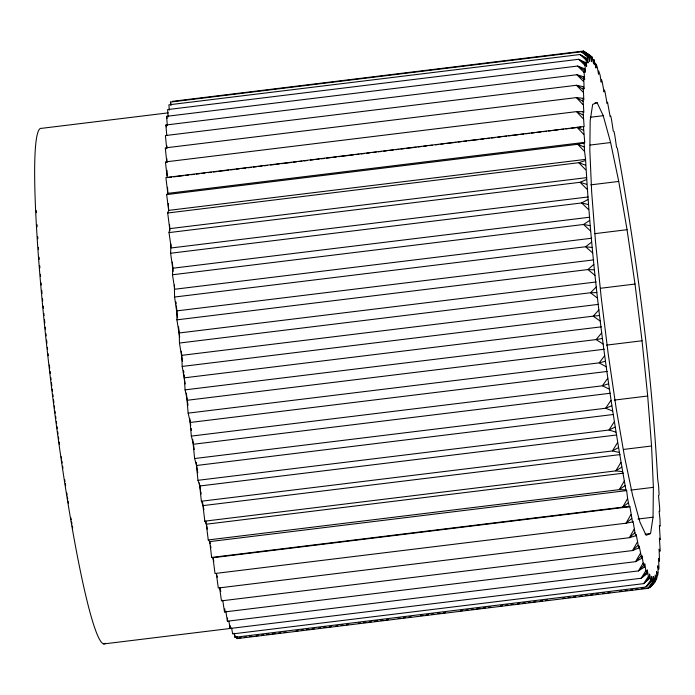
<?xml version="1.0" encoding="UTF-8"?>
<svg xmlns="http://www.w3.org/2000/svg" width="695" height="695" viewBox="0 0 695 695"><rect width="100%" height="100%" fill="white"/><g stroke="black" fill="none" stroke-linecap="round" stroke-linejoin="round"><path stroke-width="1.04" d="M231.583 627.898L232.651 633.918L643.692 583.635L649.564 578.509L649.564 574.061L650.728 580.203L651.78 581.324L646.011 586.997L234.971 637.289L234.198 633.215M167.217 177.668L165.436 161.918L576.476 111.634L583.088 111.669L583.826 112.434L583.001 98.325L576.32 97.613L165.28 147.896L166.809 162.404M583.001 98.325L583.817 99.776L583.209 86.667L576.459 85.276L165.419 135.568L166.713 148.756M597.109 102.669L592.661 104.398L590.177 120.748L589.838 150.607L591.662 191.942L595.528 241.938L601.175 297.173L608.212 353.903L616.161 408.252L624.484 456.511L632.606 495.405L639.982 522.266L646.107 535.28L650.555 533.552L653.039 517.202L653.378 487.343L651.554 446.008L647.688 396.011L642.041 340.776L635.004 284.046L627.055 229.697L618.732 181.438L610.61 142.545L603.234 115.683L597.109 102.669L594.955 102.93M166.956 147.905L166.991 145.985M177.616 317.876L174.575 297.034L174.367 284.993M205.911 521.146L208.248 539.946L209.742 541.605L211.654 557.433L212.991 557.711L215.016 573.497L626.047 523.205L632.502 521.936L629.905 506.707L629.227 506.568L627.611 498.55L626.655 490.592L625.9 489.767C606.405 380.808 591.671 269.808 585.572 159.381L584.565 151.449L584.13 142.97L584.712 142.345L583.461 126.586L165.897 177.529L167.799 193.358L166.652 194.6L168.659 210.385L167.695 213L169.945 230.749M230.201 625.674L230.123 628.549L228.881 621.13M594.433 63.341L596.075 64.227L595.98 68.084L594.208 60.248L593.652 59.44L593.652 63.888L591.932 56.947L585.468 52.386L592.488 57.755M103.633 643.944L641.164 578.257L647.141 573.722L647.245 569.865L648.409 576.424L649.564 578.509M583.209 86.667L584.095 88.795L583.713 76.771L576.893 74.73L165.862 125.022L166.809 135.577M591.671 238.237L174.758 289.242L172.473 274.777L172.864 268.218L172.343 262.058M647.141 573.722L645.881 570.682L644.717 563.758L644.517 566.998L638.444 570.916L227.404 621.208L227.604 617.985M583.713 76.771L584.66 79.56L584.078 72.41L584.504 68.727L577.632 66.051L166.591 116.334L167.339 125.482M173.133 271.337L170.614 253.241L170.909 244.032M644.517 566.998L643.17 563.028L642.024 555.792L641.72 558.38L635.543 561.664L224.511 611.956L224.867 608.863M584.504 68.727L585.503 72.15L585.016 65.33L585.572 62.576L578.657 59.292L167.617 109.584L168.147 116.89M588.109 196.954L171.205 247.959L169.024 232.599L169.797 228.638L169.528 224.502M219.568 587.57L221.462 600.854L632.502 550.57L638.766 547.947L639.165 546.018L641.72 558.38M585.572 62.576L586.623 66.616L586.224 60.178L586.919 58.38L579.96 54.523L168.92 104.815L169.25 110.149M656.262 576.72L657.644 575.373L658.2 572.619L657.713 565.799L658.721 569.231L658.964 567.615L658.556 558.389L659.503 561.178L659.121 549.154L660.007 551.283L660.111 548.763L659.399 538.173L660.215 539.624L659.39 525.516L660.128 526.28L659.981 519.2L659.095 511.294L659.755 511.364L659.642 507.637L658.513 495.605L659.086 494.979L658.651 486.5L657.644 478.568C651.545 368.142 636.811 257.141 617.316 148.183L616.561 147.357L614.788 135.221L613.989 131.39L613.311 131.242L611.496 119.479L610.714 116.013L610.132 116.569L607.526 102.182L607.03 103.425L605.18 92.661L604.45 90.002L604.051 91.931L602.191 81.784L601.496 79.569L601.192 82.158L600.046 74.921L598.699 70.951L598.499 74.191L597.335 67.267L596.075 64.227M216.319 573.436L218.291 588.005L629.322 537.713L635.69 535.767L636.186 534.524L638.766 547.947M630.912 514.63L626.047 523.205L631.72 518.47M634.144 529.225L629.322 537.713L634.935 532.691L633.084 521.38L632.502 521.936M586.919 58.38L588.013 63.002L587.709 56.999L588.526 56.173L589.655 61.334L589.447 55.808L583.383 51.056L172.343 101.348M627.611 498.55L622.694 507.142L211.654 557.433M637.28 542.222L632.502 550.57L638.045 545.297M647.783 587.874L649.929 587.614L655.133 581.611L655.203 574.947L656.297 579.569L652.197 584.104M656.297 579.569L656.992 577.771L656.593 571.333L657.644 575.373M624.266 481.096L619.288 489.654L208.248 539.946M640.295 553.515L635.543 561.664L641.025 556.174M620.896 462.41L615.848 470.88L204.816 521.163L202.497 501.738M643.17 563.028L638.444 570.916L643.865 565.244M617.534 442.637L612.417 450.942L201.376 501.234L199.378 482.938M645.881 570.682L641.164 578.257L646.532 572.437M614.206 421.917L609.002 430.014L197.962 480.306L196.138 462.323M648.409 576.424L643.692 583.635L649.008 577.701M610.931 400.416L605.649 408.243L194.609 458.535L192.715 439.327M650.728 580.203L646.011 586.997L651.284 581.003M607.734 378.297L602.365 385.803L191.325 436.095L189.778 418.433M651.78 581.324L651.684 576.32L652.831 581.993L648.096 588.326L237.056 638.618L236.639 636.568M604.65 355.727L599.177 362.86L188.145 413.143L186.408 393.135M653.335 582.497L652.119 584.069L656.028 579.656M655.133 581.611L649.929 587.614L655.507 580.951M601.688 332.87L596.128 339.577L185.087 389.869L184.097 374.761M653.769 582.141L648.096 588.326L653.769 582.141L653.561 576.615L654.69 581.776M598.882 309.918L593.217 316.156L182.186 366.439L185.235 383.961M596.249 287.026L590.489 292.751L179.449 343.043L182.49 361.478M593.808 264.378L587.944 269.564L176.904 319.848L179.675 337.032M591.575 242.147L585.616 246.751L174.575 297.034M628.428 502.728L622.694 507.142L629.227 506.568M625.092 485.588L619.288 489.654L625.9 489.767M589.577 220.506L583.513 224.485L172.473 274.777M621.721 467.179L615.848 470.88L622.538 471.662M618.35 447.641L612.417 450.942L619.176 452.402M587.822 199.604L581.654 202.957L170.614 253.241M615.005 427.121L609.002 430.014L615.822 432.125M586.319 179.623L580.056 182.307L169.024 232.599M611.713 405.784L605.649 408.243L612.521 410.98M589.447 55.808L590.385 55.956L591.541 61.629L591.436 56.625L585.468 52.386M608.499 383.779L602.365 385.803L609.28 389.139M585.086 160.693L578.735 162.708L167.695 213M605.38 361.287L599.177 362.86L606.144 366.769M584.13 142.97L577.693 144.308L166.652 194.6M602.383 338.474L596.128 339.577L603.112 344.034M170.649 105.049L170.501 102.061L581.541 51.769L588.526 56.173M168.277 112.842L41.526 128.349A259.73 21.041 83 0 0 52.342 393.995A259.73 21.041 83 0 0 105.397 643.257M590.307 117.264L603.234 115.683M168.294 177.529L171.526 177.138M173.68 176.877L183.376 175.687M185.53 175.427L188.762 175.027M190.916 174.766L194.148 174.367M196.303 174.106L199.535 173.715M201.689 173.446L204.921 173.055M208.153 172.655L211.384 172.264M213.539 171.995L216.771 171.604M218.925 171.335L228.62 170.153M230.775 169.893L234.007 169.493M236.161 169.233L239.393 168.833M241.547 168.572L245.856 168.042M248.011 167.782L251.243 167.382M253.397 167.121L256.629 166.722M258.783 166.461L262.015 166.07M264.169 165.801L267.401 165.41M270.633 165.01L273.865 164.619M276.019 164.35L279.251 163.959M281.406 163.69L291.101 162.508M293.255 162.248L296.487 161.848M298.642 161.588L301.873 161.188M304.028 160.927L307.26 160.528M310.491 160.137L313.723 159.737M315.878 159.476L319.109 159.077M321.264 158.816L324.504 158.425M326.659 158.156L330.968 157.635M333.122 157.365L336.354 156.974M338.508 156.705L353.59 154.863M355.744 154.603L358.976 154.203M361.131 153.942L364.362 153.543M366.517 153.282L369.749 152.883M372.98 152.492L376.212 152.092M378.367 151.831L381.598 151.44M383.753 151.171L386.985 150.78M389.139 150.511L393.448 149.99M395.603 149.72L398.834 149.329M400.989 149.06L404.221 148.669M406.375 148.409L416.07 147.218M418.225 146.958L421.457 146.558M423.611 146.298L426.843 145.898M428.997 145.637L432.229 145.238M435.461 144.847L438.693 144.447M440.847 144.186L444.079 143.796M446.233 143.526L455.929 142.345M458.083 142.075L461.315 141.684M463.469 141.424L466.701 141.024M468.856 140.764L478.551 139.573M480.705 139.313L483.937 138.913M486.092 138.653L489.323 138.253M491.478 137.992L494.71 137.601M497.941 137.202L501.173 136.811M503.328 136.541L506.559 136.15M508.714 135.881L518.409 134.7M520.564 134.43L523.795 134.039M525.95 133.779L529.182 133.379M531.336 133.119L534.568 132.719M536.722 132.458L541.031 131.928M543.186 131.668L546.418 131.268M548.572 131.008L551.804 130.608M553.958 130.347L558.267 129.817M560.422 129.557L563.654 129.166M565.808 128.896L569.04 128.505M571.194 128.236L580.898 127.055M584.712 142.345L167.799 193.358L167.547 187.311M590.142 145.055L610.61 142.545M585.572 159.381L168.659 210.385L168.294 203.609M169.797 228.638L586.71 177.633M590.724 184.861L618.732 181.438M172.864 268.218L589.768 217.205M594.738 233.659L627.055 229.697M176.904 319.848L176.886 310.882L593.799 259.878M179.449 343.043L179.232 332.974L596.136 281.97M600.532 288.269L635.004 284.046M182.186 366.439L181.76 355.345L598.673 304.341M184.47 377.828L601.384 326.824M606.492 345.12L642.041 340.776M185.087 389.869L187.329 400.259L604.242 349.246M188.145 413.143L190.326 422.456L607.239 371.443M191.325 436.095L193.427 444.244L610.34 393.24M614.284 400.103L647.688 396.011M194.609 458.535L196.624 465.476L613.529 414.472M197.962 480.306L199.873 485.979L616.778 434.974M623.537 449.43L651.554 446.008M201.376 501.234L203.157 505.604L620.07 454.591M204.816 521.163L206.458 524.186L623.372 473.182M626.655 490.592L209.742 541.605L210.151 543.672M630.756 490.105L653.378 487.343M629.905 506.707L212.991 557.711L213.791 561.499M637.958 519.043L653.039 517.202M645.168 534.212L650.555 533.552M238.898 637.906L241.043 637.636M244.275 637.245L246.43 636.985M249.653 636.585L251.807 636.325M256.108 635.795L258.262 635.534M261.494 635.134L263.64 634.874M266.871 634.483L269.026 634.214M272.249 633.823L275.481 633.423M278.704 633.032L280.858 632.771M284.09 632.372L286.236 632.111M295.922 630.93L298.077 630.66M301.3 630.269L303.454 630M306.686 629.609L308.832 629.349M312.064 628.949L314.218 628.688M318.519 628.158L320.673 627.898M323.896 627.507L326.051 627.238M329.282 626.847L331.428 626.577M335.737 626.056L337.892 625.795M341.115 625.396L343.269 625.135M346.492 624.736L348.647 624.475M358.333 623.293L360.488 623.024M363.711 622.633L365.865 622.372M369.088 621.973L371.243 621.712M374.475 621.313L377.698 620.922M380.93 620.522L383.084 620.261M386.307 619.87L388.462 619.601M398.148 618.42L400.294 618.159M403.526 617.759L405.68 617.499M408.903 617.099L411.058 616.839M420.744 615.657L422.89 615.388M426.122 614.997L428.276 614.736M431.499 614.337L433.654 614.076M437.954 613.546L440.109 613.285M443.341 612.894L445.486 612.625M460.55 610.783L462.705 610.523M465.937 610.123L468.082 609.863M471.314 609.472L473.469 609.202M476.692 608.811L479.924 608.412M483.147 608.021L485.301 607.76M488.533 607.361L490.679 607.1M500.365 605.91L502.52 605.649M505.743 605.258L507.897 604.989M511.129 604.598L513.275 604.337M517.584 603.807L519.738 603.547M522.961 603.147L525.116 602.886M528.339 602.487L530.494 602.226M533.725 601.835L535.871 601.566M540.18 601.045L542.335 600.775M545.558 600.384L547.712 600.124M562.776 598.282L564.931 598.013M568.154 597.622L570.308 597.353M573.531 596.962L575.686 596.701M579.995 596.171L582.141 595.91M585.372 595.511L587.527 595.25M590.75 594.859L592.904 594.59M596.128 594.199L598.282 593.93M602.591 593.408L604.737 593.148M607.969 592.748L610.123 592.488M619.801 591.297L621.956 591.037M625.187 590.646L627.333 590.376M630.565 589.986L632.719 589.725M635.942 589.325L638.097 589.065M641.32 588.665L644.552 588.274M599.533 315.504L593.217 316.156L600.228 321.107M596.857 292.569L590.489 292.751L597.509 298.164M594.364 269.834L587.944 269.564L594.972 275.376M583.461 126.586L584.13 126.655L583.088 111.669M592.079 247.472L585.616 246.751L592.635 252.919M590.02 225.649L583.513 224.485L590.524 230.966M588.196 204.538L581.654 202.957L588.648 209.69M586.632 184.305L580.056 182.307L587.014 189.24M585.338 165.089L578.735 162.708L585.65 169.78M584.313 147.053L577.693 144.308L584.565 151.449M583.574 130.321L576.937 127.237L583.757 134.396M583.122 115.023L576.476 111.634L583.235 118.749M582.966 101.279L576.32 97.613L583.009 104.624M583.105 89.186L576.459 85.276L583.07 92.131M583.531 78.848L576.893 74.73L583.426 81.367M591.436 56.625L591.932 56.947M652.831 581.993L653.326 582.306M584.252 70.334L577.632 66.051L584.078 72.41M585.26 63.714L578.657 59.292L585.016 65.33M586.537 59.04L579.96 54.523L586.224 60.178M594.295 63.87L596.684 65.512M590.385 55.956L583.383 51.056L589.89 55.643M592.6 59.118L594.208 60.248M588.092 56.338L581.541 51.769L587.709 56.999M165.862 125.022L166.487 126.872M166.591 116.334L167.165 118.289M219.776 587.536L220.784 591.541M634.935 532.691L635.69 535.767M216.623 574.339L217.292 577.258M170.501 102.061L171.178 105.145M210.559 545.74L210.967 547.799M206.458 524.186L207.371 529.13M203.157 505.604L203.896 509.809M199.873 485.979L200.525 489.966M200.855 491.956L201.185 493.945M225.771 610.914L227.404 621.208M196.624 465.476L197.754 472.739M222.739 600.228L224.511 611.956M193.427 444.244L194.226 449.604M190.326 422.456L190.743 425.444M191.168 428.433L191.446 430.431M187.329 400.259L188.006 405.324M183.593 370.678L183.845 372.72M181.291 351.27L181.76 355.345M178.572 326.919L179.232 332.974M175.991 301.96L176.191 303.941M176.391 305.93L176.886 310.882M236.986 636.62L237.056 638.618M167.026 170.318L167.165 175.566M234.927 635.291L234.971 637.289M166.887 158.738L166.913 162.5M72.688 528.044A254.031 20.581 83 0 1 72.332 526.019M71.967 523.978A254.031 20.581 83 0 1 71.611 521.928M71.255 519.86A254.031 20.581 83 0 1 70.89 517.775M68.449 503.232A254.031 20.581 83 0 1 68.11 501.173M67.771 499.106A254.031 20.581 83 0 1 67.432 497.029M67.102 494.944A254.031 20.581 83 0 1 66.763 492.851M65.625 485.666A254.031 20.581 83 0 1 65.313 483.642M64.991 481.609A254.031 20.581 83 0 1 64.678 479.567M62.95 468.222A254.031 20.581 83 0 1 62.637 466.136M62.176 463A254.031 20.581 83 0 1 61.864 460.907M61.56 458.796A254.031 20.581 83 0 1 61.247 456.684M59.449 444.131A254.031 20.581 83 0 1 59.162 442.089M58.736 439.014A254.031 20.581 83 0 1 58.45 436.964M58.024 433.88A254.031 20.581 83 0 1 57.737 431.821M57.32 428.728A254.031 20.581 83 0 1 57.042 426.661M56.625 423.559A254.031 20.581 83 0 1 56.347 421.483M55.93 418.364A254.031 20.581 83 0 1 55.661 416.288M55.253 413.16A254.031 20.581 83 0 1 54.974 411.075M54.575 407.948A254.031 20.581 83 0 1 54.306 405.854M53.906 402.726A254.031 20.581 83 0 1 53.506 399.59M53.115 396.445A254.031 20.581 83 0 1 52.855 394.352M52.464 391.207A254.031 20.581 83 0 1 52.212 389.113M51.83 385.968A254.031 20.581 83 0 1 51.447 382.823M51.065 379.687A254.031 20.581 83 0 1 50.822 377.594M50.327 373.397A254.031 20.581 83 0 1 50.083 371.304M49.719 368.168A254.031 20.581 83 0 1 49.354 365.031M48.294 355.658A254.031 20.581 83 0 1 48.059 353.581M47.608 349.42A254.031 20.581 83 0 1 47.382 347.352M46.93 343.217A254.031 20.581 83 0 1 46.6 340.124M46.148 335.859A254.031 20.581 83 0 1 45.931 333.704M45.479 329.404A254.031 20.581 83 0 1 45.262 327.258M44.836 322.984A254.031 20.581 83 0 1 44.515 319.796M44.098 315.565A254.031 20.581 83 0 1 43.889 313.454M43.394 308.206A254.031 20.581 83 0 1 43.194 306.113M42.708 300.918A254.031 20.581 83 0 1 42.517 298.85M42.039 293.551A254.031 20.581 83 0 1 41.761 290.328M41.292 284.993A254.031 20.581 83 0 1 41.118 282.874M40.588 276.575A254.031 20.581 83 0 1 40.414 274.386M39.893 267.853A254.031 20.581 83 0 1 39.728 265.698M39.25 259.305A254.031 20.581 83 0 1 39.094 257.202M38.546 249.496A254.031 20.581 83 0 1 38.399 247.333M37.851 238.802A254.031 20.581 83 0 1 37.712 236.578M37.148 226.796A254.031 20.581 83 0 1 37.035 224.676M36.453 212.818A254.031 20.581 83 0 1 36.366 210.698"/></g></svg>
